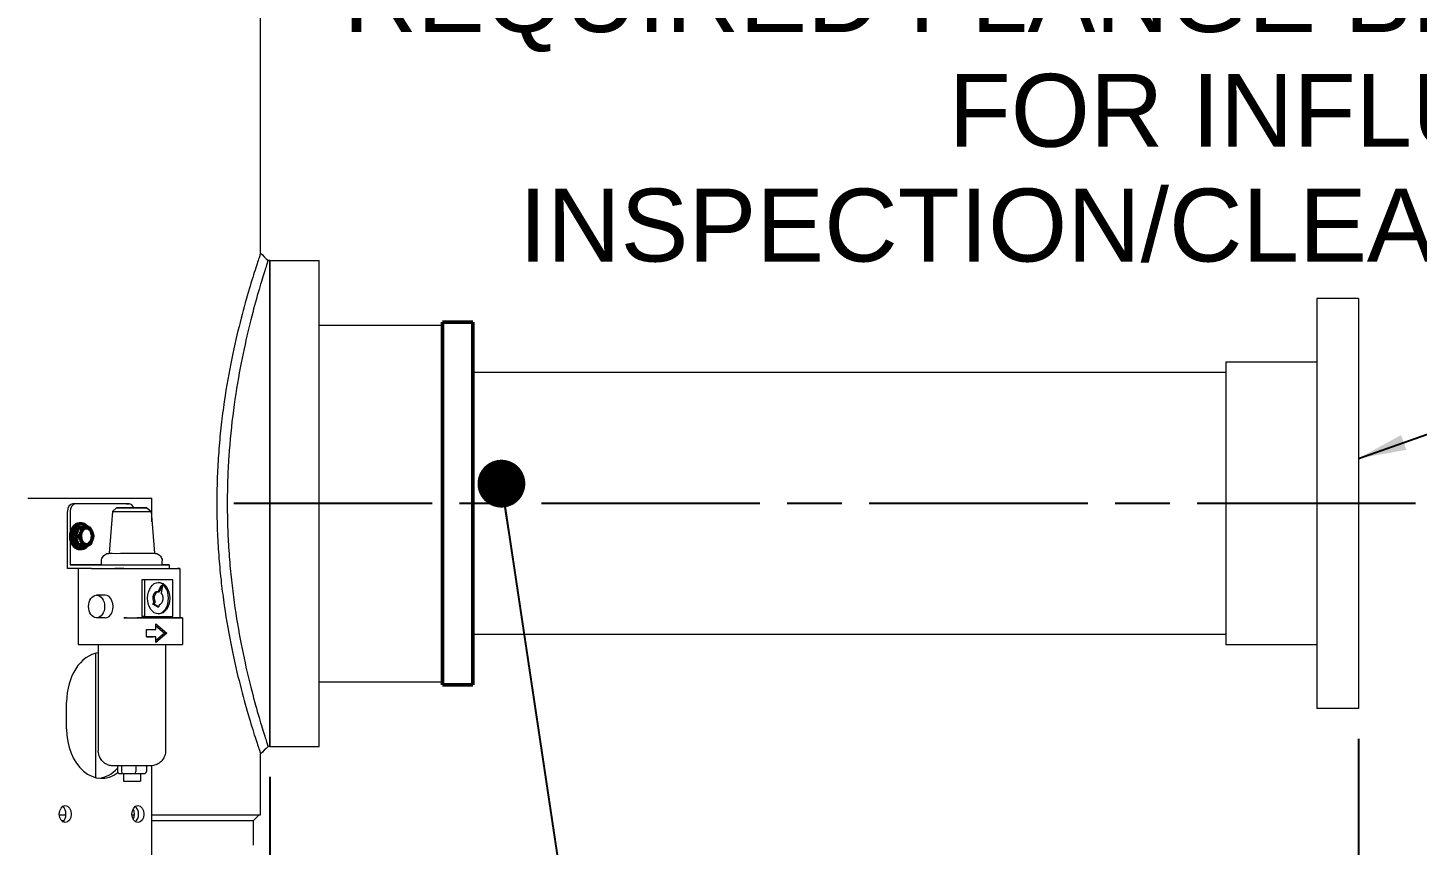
# Model space of a CAD drawing. Header units: inches. Extents: x 20 to 536, y 8 to 344.
# Drawn here: x 123.68 to 169.45, y 67.95 to 94.86 of the extents above; entities that cross this region are included whole.
import ezdxf

# ---------------------------------------------------------------- set-up
doc = ezdxf.new("R2010")
doc.units = ezdxf.units.IN
doc.header["$LTSCALE"] = 16
doc.header["$MEASUREMENT"] = 0
doc.linetypes.add('CHAIN', pattern=[0.7087, 0.4724, -0.0591, 0.1181, -0.0591])
for name, color, linetype, lineweight in [('Centerline (ANSI)', 7, 'Continuous', 25), ('Dimension (ANSI)', 7, 'Continuous', 25), ('Symbol (ANSI)', 7, 'Continuous', 25), ('Visible (ANSI)', 7, 'Continuous', 50)]:
    doc.layers.add(name, color=color, linetype=linetype, lineweight=lineweight)
doc.styles.add('MEMCOR Medium', font='arial.ttf')
doc.dimstyles.new('Default (ANSI)', dxfattribs={"dimscale": 16, "dimtxt": 0.15, "dimasz": 0.098425, "dimexe": 0.125, "dimexo": 0.0625, "dimgap": 0.031496, "dimtad": 0, "dimtih": 1, "dimtoh": 1, "dimdec": 4, "dimrnd": 1e-08, "dimzin": 3, "dimdsep": 46, "dimlunit": 5, "dimtxsty": 'MEMCOR Medium', "dimcen": 0.09, "dimdle": 0.393701, "dimclrd": 256, "dimclre": 256, "dimclrt": 256, "dimadec": 0, "dimazin": 1, "dimtfac": 0.8, "dimtofl": 0, "dimtmove": 0, "dimatfit": 3, "dimfxl": 1, "dimfrac": 1, "dimtolj": 1, "dimtzin": 4, "dimlwd": -1, "dimlwe": -1, "dimarcsym": 0})
doc.dimstyles.new('Default (ANSI)$7', dxfattribs={"dimscale": 16, "dimtxt": 0.15, "dimasz": 0.098425, "dimexe": 0.125, "dimexo": 0.0625, "dimgap": 0.031496, "dimtad": 0, "dimtih": 1, "dimtoh": 1, "dimdec": 4, "dimrnd": 1e-08, "dimzin": 3, "dimdsep": 46, "dimlunit": 5, "dimtxsty": 'MEMCOR Medium', "dimcen": 0.09, "dimdle": 0.393701, "dimclrd": 256, "dimclre": 256, "dimclrt": 256, "dimadec": 0, "dimazin": 1, "dimtfac": 0.8, "dimtofl": 0, "dimtmove": 0, "dimatfit": 3, "dimfxl": 1, "dimfrac": 1, "dimtolj": 1, "dimtzin": 4, "dimlwd": -1, "dimlwe": -1, "dimarcsym": 0})

# ---------------------------------------------------------------- blocks, each defined once
blk = doc.blocks.new('*D24')
at = {"layer": 'Defpoints', "color": 0, "transparency": 16777216}
for p in [(169.399, 79.201), (179.938, 79.201), (129.749, 44.219)]:
    blk.add_point(p, dxfattribs=at)
at = {"layer": 'Dimension (ANSI)', "transparency": 16777216}
for p, q in [((170.399, 79.201), (181.938, 79.201)), ((179.938, 77.626), (179.938, 65.482)), ((179.938, 45.794), (179.938, 57.938)), ((130.749, 44.219), (181.938, 44.219))]:
    blk.add_line(p, q, dxfattribs=at)
for points in [[(179.675, 77.626), (180.2, 77.626), (179.938, 79.201)], [(179.675, 45.794), (180.2, 45.794), (179.938, 44.219)]]:
    blk.add_solid(points, dxfattribs=at)
at = {"layer": 'Dimension (ANSI)', "transparency": 16777216, "char_height": 2.4, "attachment_point": 5, "style": 'MEMCOR Medium'}
for s, insert in [('\\A1; 35 in', (179.938, 63.44)), ('\\A1;[888.5 mm]', (179.938, 59.668))]:
    blk.add_mtext(s, dxfattribs=dict(at, insert=insert))
blk = doc.blocks.new('*D31')
at = {"layer": 'Defpoints', "color": 0, "transparency": 16777216}
for p in [(167.523, 72.451), (131.647, 71.201), (167.523, 62.308)]:
    blk.add_point(p, dxfattribs=at)
at = {"layer": 'Dimension (ANSI)', "transparency": 16777216}
for p, q in [((167.523, 71.451), (167.523, 60.308)), ((131.647, 70.201), (131.647, 60.308)), ((133.222, 62.308), (140.997, 62.308)), ((165.948, 62.308), (158.33, 62.308))]:
    blk.add_line(p, q, dxfattribs=at)
for points in [[(133.222, 62.571), (133.222, 62.046), (131.647, 62.308)], [(165.948, 62.571), (165.948, 62.046), (167.523, 62.308)]]:
    blk.add_solid(points, dxfattribs=at)
at = {"layer": 'Dimension (ANSI)', "transparency": 16777216, "char_height": 2.4, "attachment_point": 5, "style": 'MEMCOR Medium'}
for s, insert in [('\\A1; 35{\\H0.8x;\\S7#8;} in', (149.664, 64.761)), ('\\A1;[911.3 mm]', (149.664, 60.266))]:
    blk.add_mtext(s, dxfattribs=dict(at, insert=insert))

msp = doc.modelspace()

# ---------------------------------------------------------------- linework, layer by layer
at = {"layer": 'Centerline (ANSI)', "linetype": 'CHAIN', "ltscale": 0.952448}
msp.add_line((169.39882, 79.20079), (130.46082, 79.20079), dxfattribs=at)
at = {"layer": 'Visible (ANSI)', "linetype": 'Continuous', "lineweight": 18}
for p, q in [((131.34677, 87.44461), (131.34677, 101.72808)), ((131.64707, 87.20079), (131.59081, 87.20079)), ((131.64707, 87.20079), (131.64707, 71.20079)), ((131.64707, 71.20079), (131.64707, 87.20079)), ((131.64707, 87.20079), (133.27207, 87.20079)), ((133.27207, 71.20079), (133.27207, 87.20079)), ((166.14807, 85.95079), (166.14807, 72.45079)), ((167.52307, 85.95079), (166.14807, 85.95079)), ((167.52307, 85.95079), (167.52307, 72.45079)), ((133.27207, 85.07579), (137.33457, 85.07579)), ((163.14807, 83.85704), (163.14807, 74.54454)), ((166.14807, 83.85704), (163.14807, 83.85704)), ((163.14807, 83.51329), (138.33457, 83.51329)), ((123.67629, 79.37279), (124.65209, 79.37279)), ((124.65209, 79.37279), (127.56537, 79.37279)), ((127.56537, 79.37279), (127.76747, 79.37279)), ((127.76747, 78.59703), (127.76747, 79.37279)), ((124.98311, 77.06003), (124.98233, 78.93503)), ((125.07072, 78.93503), (125.07144, 77.18503)), ((126.92677, 79.18665), (125.159, 79.18518)), ((127.01516, 79.18665), (125.24739, 79.18518)), ((126.46827, 78.93608), (126.35422, 77.56061)), ((126.6036, 79.06071), (126.46827, 78.93608)), ((126.92687, 79.18665), (127.01526, 79.18665)), ((127.6036, 79.06113), (127.73903, 78.93661)), ((127.73903, 78.93661), (127.85422, 77.56123)), ((125.7786, 77.06003), (124.98311, 77.06003)), ((126.10438, 77.18589), (125.07144, 77.18503)), ((125.07144, 77.18503), (125.77855, 77.18503)), ((125.33666, 77.06003), (125.3377, 74.56018)), ((126.10438, 77.1855), (126.10432, 77.3105)), ((126.83926, 77.06018), (126.54168, 77.06018)), ((127.19282, 77.06033), (127.89992, 77.06092)), ((127.89992, 77.06092), (128.60703, 77.06151)), ((128.10438, 77.18633), (128.10432, 77.31133)), ((128.33921, 77.18654), (128.33926, 77.06154)), ((128.33926, 77.06165), (128.60703, 77.06165)), ((128.68025, 77.06161), (128.68093, 75.44142)), ((128.36433, 76.68511), (127.43583, 76.68434)), ((127.43583, 76.68434), (127.43633, 75.48254)), ((127.52422, 76.68434), (127.43583, 76.68434)), ((128.45272, 76.68511), (127.52422, 76.68434)), ((127.52422, 76.68434), (127.52472, 75.48254)), ((127.97526, 76.29655), (128.0675, 76.50441)), ((128.01768, 76.29257), (128.1117, 76.50441)), ((128.0675, 76.50441), (128.1117, 76.50441)), ((128.1117, 76.50441), (128.07246, 76.26053)), ((128.45272, 76.68511), (128.36433, 76.68511)), ((128.45322, 75.48331), (128.45272, 76.68511)), ((126.22075, 76.18518), (125.94286, 76.18495)), ((127.94452, 76.29655), (127.98872, 76.29655)), ((127.79485, 75.89006), (127.8242, 75.95618)), ((127.79485, 75.89006), (127.83905, 75.89006)), ((127.95371, 75.79716), (127.79485, 75.89006)), ((127.8242, 75.95618), (127.86839, 75.95618)), ((127.83905, 75.89006), (127.86839, 75.95618)), ((127.9979, 75.79716), (127.83905, 75.89006)), ((127.95371, 75.79716), (127.9979, 75.79716)), ((128.01015, 75.87327), (127.9979, 75.79716)), ((126.22138, 75.43518), (125.94348, 75.43495)), ((126.92833, 75.43999), (126.83994, 75.43999)), ((127.19349, 75.44014), (128.6077, 75.44131)), ((128.69609, 75.44131), (127.28188, 75.44014)), ((127.52472, 75.48254), (127.43633, 75.48254)), ((127.52472, 75.48254), (128.45322, 75.48331)), ((127.90013, 75.05543), (127.90005, 75.24324)), ((127.90005, 75.24324), (128.2591, 74.93614)), ((128.17071, 74.93614), (127.90008, 75.16761)), ((128.68093, 75.44146), (128.69609, 75.44146)), ((128.76932, 75.44142), (128.76968, 74.56161)), ((127.58428, 75.05517), (127.90013, 75.05543)), ((127.58438, 74.816), (127.58428, 75.05517)), ((127.90023, 74.81626), (127.58438, 74.816)), ((127.58438, 74.81607), (127.81184, 74.81626)), ((127.90023, 74.81626), (127.81184, 74.81626)), ((127.90031, 74.62845), (127.90023, 74.81626)), ((127.90028, 74.70422), (128.17071, 74.93614)), ((128.2591, 74.93614), (127.90031, 74.62845)), ((128.2591, 74.93614), (128.17071, 74.93614)), ((163.14807, 74.88829), (138.33457, 74.88829)), ((125.3377, 74.56018), (126.92869, 74.56018)), ((125.9206, 70.17465), (125.9206, 74.27093)), ((125.99769, 74.56018), (125.99915, 71.06046)), ((127.28224, 74.56033), (128.69646, 74.56151)), ((128.21324, 74.5611), (128.2147, 71.06138)), ((166.14807, 74.54454), (163.14807, 74.54454)), ((133.27207, 73.32579), (137.33457, 73.32579)), ((124.95615, 71.78279), (124.95615, 72.66279)), ((167.52307, 72.45079), (166.14807, 72.45079)), ((131.34677, 68.95079), (131.34677, 70.95698)), ((131.64707, 71.20079), (131.59081, 71.20079)), ((131.64707, 71.20079), (133.27207, 71.20079)), ((126.63197, 70.56056), (126.63205, 70.37327)), ((126.75929, 70.56057), (126.75937, 70.37313)), ((127.23445, 70.56072), (127.23453, 70.37327)), ((127.58229, 70.56096), (127.58237, 70.37356)), ((127.76747, 65.86879), (127.76747, 70.56396)), ((126.70167, 70.31079), (126.81034, 70.31067)), ((126.8104, 70.31067), (127.21588, 70.31079)), ((126.82599, 70.31068), (126.82609, 70.0608)), ((127.21589, 70.31079), (127.51273, 70.31104)), ((127.38849, 70.31094), (127.38859, 70.06104)), ((124.71493, 68.95079), (124.93291, 68.95079)), ((124.85619, 68.75079), (124.79165, 68.75079)), ((127.10778, 68.95079), (127.18999, 68.95079)), ((127.76747, 68.95079), (131.34677, 68.95079)), ((131.09707, 68.75079), (127.76747, 68.75079)), ((131.09707, 68.75079), (131.29707, 68.95079)), ((131.09707, 68.75079), (131.09707, 67.95079))]:
    msp.add_line(p, q, dxfattribs=at)
at = {"layer": 'Visible (ANSI)'}
for p, q in [((137.33457, 73.23279), (137.33457, 85.16879)), ((137.33457, 85.16879), (138.33457, 85.16879)), ((138.33457, 73.23279), (138.33457, 85.16879)), ((125.27915, 78.25451), (125.33292, 78.39782)), ((125.33292, 78.39782), (125.44757, 78.40361)), ((125.33292, 78.39782), (125.46932, 78.39782)), ((125.43698, 78.52879), (125.38041, 78.52879)), ((125.45111, 78.40379), (125.43698, 78.40379)), ((125.44757, 78.40361), (125.56221, 78.40941)), ((125.56221, 78.40941), (125.69861, 78.40941)), ((125.22537, 78.1112), (125.27915, 78.25451)), ((125.28624, 77.97369), (125.22537, 78.1112)), ((125.22537, 78.1112), (125.36178, 78.1112)), ((125.34711, 77.83618), (125.28624, 77.97369)), ((125.34711, 77.83618), (125.48352, 77.83618)), ((125.43698, 77.71679), (125.38041, 77.71679)), ((137.33457, 73.23279), (138.33457, 73.23279))]:
    msp.add_line(p, q, dxfattribs=at)
at = {"layer": 'Visible (ANSI)', "linetype": 'Continuous', "lineweight": 18}
for centre, major_axis, ratio, start_param, end_param in [((125.1591, 78.93518), (0, 0.25), 0.70710678, 0.00058824, 1.57138456), ((125.24749, 78.93518), (0, 0.25), 0.70710678, 0.00058824, 1.57138456), ((127.10365, 78.93635), (-0.63538, -0.00026), 0.00041595, 6.28273326, 9.42481263), ((127.01526, 78.93665), (0, 0.25), 0.70710678, 5.23367027, 6.28377354), ((127.10422, 77.56092), (0.75, 0.00031), 0.00041595, 3.14155799, 6.28321997), ((126.83921, 77.18592), (1.5, 0.00062), 0.00041595, 3.92699073, 6.85032071), ((126.83926, 77.06092), (1.5, 0.00062), 0.00041595, 3.92699013, 4.51267595), ((127.10438, 77.18592), (1, 0.00042), 0.00041595, 3.141596, 6.28318865), ((126.83926, 77.06092), (1.5, 0.00062), 0.00041595, 4.51267627, 5.49778706), ((127.01604, 77.06033), (-0.25, -0.0001), 0.00041595, 0.78539868, 2.356195), ((126.83926, 77.06092), (1.5, 0.00062), 0.00041595, 5.49778706, 6.28318531), ((128.43025, 77.06151), (0.25, 0.0001), 0.00041595, 5.49778706, 7.06858338), ((127.94452, 76.08382), (0, -0.52038), 0.70710678, 0.06008809, 3.08150456), ((126.22106, 75.81018), (-0.00031, 0.375), 0.70710666, 3.14159265, 6.28318531), ((127.94452, 76.08382), (0, 0.21272), 0.70710678, 0, 2.21438631), ((127.98872, 76.08382), (0, 0.21272), 0.70710678, 6.08941196, 8.49757161), ((127.98872, 76.08382), (0, -0.21272), 0.70710678, 0.14298465, 2.55114431), ((127.01671, 75.44014), (-0.25, -0.0001), 0.00041595, 0.78539868, 2.356195), ((127.1051, 75.44014), (-0.25, -0.0001), 0.00041595, 0.78539867, 2.356195), ((128.43093, 75.44131), (0.25, 0.0001), 0.00041595, 5.49778965, 6.28318877), ((128.51932, 75.44131), (0.25, 0.0001), 0.00041595, 5.49778706, 7.06858338), ((126.10873, 72.66279), (0, 1.63), 0.70710678, 0.0963921, 1.57079633), ((127.10547, 74.56033), (0.25, 0.0001), 0.00041595, 3.92699013, 5.49778646), ((128.51968, 74.56151), (0.25, 0.0001), 0.00041595, 5.49778706, 6.28318531), ((126.10873, 71.78279), (0, -1.63), 0.70710678, 4.71238898, 6.7657145), ((125.93196, 71.78279), (0, -1.63), 0.70710678, 0.07676248, 0.65274559), ((126.70176, 70.37329), (0.06971, -0.00001), 0.89657536, 3.14210208, 4.71129132), ((126.8104, 70.37317), (-0.00003, -0.0625), 0.81649644, 4.71340783, 6.28377354), ((127.10734, 70.06092), (-0.28125, -0.00012), 0.00041595, 0.00000354, 3.14159619), ((127.21585, 70.37329), (0.00004, -0.0625), 0.29885835, 6.2831065, 7.85347221), ((127.51266, 70.37354), (-0.06971, 0.00001), 0.89657536, 1.57189399, 3.14210208), ((124.73553, 68.97279), (0, 0.28), 0.70710678, 3.60436277, 5.82041519), ((126.99262, 68.97279), (0, -0.28), 0.70710678, 0.90964484, 2.23194781), ((127.12838, 68.97279), (0, 0.28), 0.70710678, 3.60436277, 5.82041519)]:
    msp.add_ellipse(centre, major_axis=major_axis, ratio=ratio, start_param=start_param, end_param=end_param, dxfattribs=at)
for centre, major_axis, ratio in [((127.1036, 79.06092), (-0.5, -0.00021), 0.00041595), ((127.98872, 76.08382), (0, 0.52038), 0.70710678), ((125.94317, 75.80995), (-0.00031, 0.375), 0.70710666), ((124.91231, 68.97279), (0, -0.28), 0.70710678), ((127.30516, 68.97279), (0, -0.28), 0.70710678)]:
    msp.add_ellipse(centre, major_axis=major_axis, ratio=ratio, dxfattribs=at)
at = {"layer": 'Visible (ANSI)'}
for centre, major_axis, start_param, end_param in [((125.38041, 78.12279), (0, 0.406), 0, 3.14159265), ((125.43698, 78.12279), (0, 0.406), 5.49614997, 10.23706746), ((125.43698, 78.12279), (0, 0.281), 0.6837903, 1.48204992), ((125.43698, 78.12279), (0, 0.281), 0, 0.11546806), ((125.60881, 78.12279), (0, 0.281), 0.03572256, 1.08292011), ((125.60881, 78.12279), (0, 0.281), 5.27171031, 6.31890787), ((125.43698, 78.12279), (0, 0.281), 1.73924649, 2.52098883), ((125.60881, 78.12279), (0, -0.281), 4.22451276, 5.27171031), ((125.60881, 78.12279), (0, -0.281), 5.27171031, 6.31890787), ((125.60881, 78.12279), (0, -0.281), 0.03572256, 1.08292011), ((125.60881, 78.12279), (0, 0.281), 4.22451276, 5.27171031)]:
    msp.add_ellipse(centre, major_axis=major_axis, ratio=0.70710678, start_param=start_param, end_param=end_param, dxfattribs=at)
at = {"layer": 'Visible (ANSI)', "linetype": 'Continuous', "lineweight": 18}
for points, knots in [([(131.34677, 87.44461), (131.34677, 87.44461), (131.34253, 87.43216), (131.32509, 87.38064), (131.31189, 87.34157), (131.25907, 87.18355), (131.20597, 87.0233), (131.07238, 86.60133), (130.99188, 86.33927), (130.81848, 85.73542), (130.72575, 85.3936), (130.54564, 84.66632), (130.45179, 84.25532), (130.27438, 83.35925), (130.19099, 82.87418), (130.08639, 82.11357), (130.05488, 81.85437), (130.0001, 81.32906), (129.97685, 81.06296), (129.93957, 80.52871), (129.92555, 80.26052), (129.90701, 79.72712), (129.9025, 79.4619), (129.9025, 79.20079)], [95.47936914, 95.47936914, 95.47936914, 95.47936914, 97.46802122, 97.46802122, 99.4566733, 99.4566733, 103.43397747, 103.43397747, 107.41128164, 107.41128164, 111.3885858, 111.3885858, 115.36789573, 115.36789573, 119.34720566, 119.34720566, 121.33686062, 121.33686062, 123.32651559, 123.32651559, 125.31617055, 125.31617055, 127.30582551, 127.30582551, 127.30582551, 127.30582551]), ([(131.59081, 87.20079), (131.59081, 87.20079), (131.58687, 87.18873), (131.57062, 87.13879), (131.55832, 87.1009), (131.50913, 86.94768), (131.45966, 86.79226), (131.33522, 86.38287), (131.26023, 86.12857), (131.09876, 85.54248), (131.01242, 85.21063), (130.84481, 84.50451), (130.75752, 84.10548), (130.59261, 83.23557), (130.51516, 82.7647), (130.3857, 81.78043), (130.33372, 81.26619), (130.28188, 80.48872), (130.26889, 80.22857), (130.25171, 79.7112), (130.24752, 79.45399), (130.24752, 79.20079)], [-30.86337316, -30.86337316, -30.86337316, -30.86337316, -28.93482291, -28.93482291, -27.00627266, -27.00627266, -23.14917216, -23.14917216, -19.29207167, -19.29207167, -15.43497117, -15.43497117, -11.57622838, -11.57622838, -7.71748558, -7.71748558, -3.85874279, -3.85874279, -1.9293714, -1.9293714, 0, 0, 0, 0]), ([(129.9025, 79.20079), (129.9025, 78.93968), (129.90701, 78.67447), (129.92555, 78.14106), (129.93957, 77.87287), (129.97685, 77.33862), (130.0001, 77.07252), (130.029, 76.79535), (130.03053, 76.78084), (130.03207, 76.76634)], [127.30582551, 127.30582551, 127.30582551, 127.30582551, 129.29548048, 129.29548048, 131.28513544, 131.28513544, 133.27479041, 133.27479041, 133.38479482, 133.38479482, 133.38479482, 133.38479482]), ([(130.24752, 79.20079), (130.24752, 78.94759), (130.25171, 78.69038), (130.26889, 78.17302), (130.28188, 77.91286), (130.31672, 77.39039), (130.33877, 77.12812), (130.36464, 76.86922)], [0, 0, 0, 0, 1.9293714, 1.9293714, 3.85874279, 3.85874279, 5.81910993, 5.81910993, 5.81910993, 5.81910993]), ([(126.10432, 77.3105), (126.10431, 77.33753), (126.1088, 77.3649), (126.12592, 77.41565), (126.13861, 77.43972), (126.17053, 77.48214), (126.19016, 77.50102), (126.23382, 77.53125), (126.25839, 77.54299), (126.29647, 77.55417), (126.30941, 77.55689), (126.32814, 77.5593), (126.33404, 77.55984), (126.34092, 77.56025), (126.34232, 77.56032), (126.34437, 77.56041), (126.34511, 77.56044), (126.34673, 77.56049), (126.34752, 77.56052), (126.34886, 77.56055), (126.34939, 77.56056), (126.35059, 77.56058), (126.35109, 77.56059), (126.35258, 77.56061), (126.3532, 77.56061), (126.35398, 77.56062), (126.35411, 77.56062), (126.35422, 77.56062)], [0, 0, 0, 0, 0.20592556, 0.20592556, 0.40813112, 0.40813112, 0.6104701, 0.6104701, 0.81280181, 0.81280181, 0.91286225, 0.91286225, 0.95707239, 0.95707239, 0.96865973, 0.96865973, 0.97595733, 0.97595733, 0.9866807, 0.9866807, 0.99854392, 0.99854392, 1.01923707, 1.01923707, 1.07109086, 1.07109086, 1.08032733, 1.08032733, 1.08032733, 1.08032733]), ([(127.85416, 77.56125), (127.85473, 77.56124), (127.85534, 77.56124), (127.85672, 77.56122), (127.85736, 77.56122), (127.85994, 77.56117), (127.86075, 77.56115), (127.8624, 77.5611), (127.86306, 77.56108), (127.86486, 77.56101), (127.86607, 77.56096), (127.86881, 77.56081), (127.87036, 77.56072), (127.87469, 77.56041), (127.87752, 77.56017), (127.88701, 77.55917), (127.8937, 77.5582), (127.91777, 77.5537), (127.93497, 77.54853), (127.97557, 77.53144), (127.99846, 77.51718), (128.03835, 77.48251), (128.0558, 77.4616), (128.08289, 77.41592), (128.09288, 77.39059), (128.10237, 77.34718), (128.10432, 77.32921), (128.10432, 77.31133)], [6.79627219, 6.79627219, 6.79627219, 6.79627219, 6.8409905, 6.8409905, 6.8837644, 6.8837644, 6.89724016, 6.89724016, 6.9044668, 6.9044668, 6.91505969, 6.91505969, 6.92736096, 6.92736096, 6.94912319, 6.94912319, 7.00053105, 7.00053105, 7.13580975, 7.13580975, 7.33623468, 7.33623468, 7.53858869, 7.53858869, 7.74092123, 7.74092123, 7.87713136, 7.87713136, 7.87713136, 7.87713136]), ([(130.03207, 76.76634), (130.05837, 76.51857), (130.08832, 76.27399), (130.19099, 75.52741), (130.27438, 75.04233), (130.45179, 74.14626), (130.54564, 73.73526), (130.72575, 73.00799), (130.81848, 72.66616), (130.99188, 72.06232), (131.07238, 71.80026), (131.20597, 71.37828), (131.25907, 71.21803), (131.31189, 71.06002), (131.32509, 71.02094), (131.34253, 70.96942), (131.34677, 70.95698), (131.34677, 70.95698)], [6.0789693, 6.0789693, 6.0789693, 6.0789693, 7.95861986, 7.95861986, 11.93792978, 11.93792978, 15.91723971, 15.91723971, 19.89454388, 19.89454388, 23.87184804, 23.87184804, 27.84915221, 27.84915221, 29.8378043, 29.8378043, 31.82645638, 31.82645638, 31.82645638, 31.82645638]), ([(130.36464, 76.86922), (130.38982, 76.6186), (130.41858, 76.37113), (130.51516, 75.63688), (130.59261, 75.16601), (130.75752, 74.29611), (130.84481, 73.89707), (131.01242, 73.19095), (131.09876, 72.85911), (131.26023, 72.27301), (131.33522, 72.01871), (131.45966, 71.60932), (131.50913, 71.4539), (131.55832, 71.30068), (131.57062, 71.2628), (131.58687, 71.21285), (131.59081, 71.20079), (131.59081, 71.20079)], [-117.63438271, -117.63438271, -117.63438271, -117.63438271, -115.73600705, -115.73600705, -111.87726426, -111.87726426, -108.01852147, -108.01852147, -104.16142097, -104.16142097, -100.30432047, -100.30432047, -96.44721998, -96.44721998, -94.51866973, -94.51866973, -92.59011948, -92.59011948, -92.59011948, -92.59011948]), ([(128.2147, 71.06138), (128.21472, 71.00733), (128.20575, 70.95258), (128.17151, 70.85108), (128.14613, 70.80294), (128.08229, 70.71809), (128.04302, 70.68035), (127.9557, 70.61988), (127.90656, 70.5964), (127.83038, 70.57403), (127.80449, 70.5686), (127.76559, 70.5636), (127.75254, 70.56244), (127.73776, 70.5617), (127.73566, 70.56161), (127.73137, 70.56144), (127.72915, 70.56137), (127.72623, 70.5613), (127.72528, 70.56128), (127.72281, 70.56123), (127.72167, 70.56122), (127.71993, 70.56119), (127.7193, 70.56119), (127.71736, 70.56117), (127.71649, 70.56116), (127.71283, 70.56114), (127.71, 70.56113), (127.69412, 70.56109), (127.673, 70.56106), (127.61179, 70.56098), (127.56989, 70.56094), (127.47354, 70.56087), (127.41832, 70.56083), (127.30064, 70.56076), (127.23672, 70.56072), (127.10823, 70.56066), (127.04207, 70.56064), (126.91577, 70.5606), (126.85407, 70.56058), (126.74274, 70.56056), (126.69174, 70.56056), (126.60663, 70.56056), (126.5715, 70.56057), (126.52109, 70.5606), (126.50716, 70.56061), (126.4972, 70.56066), (126.4964, 70.56065), (126.49201, 70.56071), (126.49096, 70.56073), (126.48875, 70.56077), (126.48778, 70.56079), (126.48456, 70.56087), (126.48199, 70.56095), (126.47685, 70.56116), (126.47422, 70.56128), (126.46575, 70.56175), (126.45984, 70.56218), (126.43698, 70.56425), (126.42001, 70.56667), (126.35911, 70.57857), (126.31576, 70.59334), (126.2279, 70.63727), (126.18357, 70.6692), (126.1083, 70.74434), (126.07639, 70.78846), (126.02864, 70.88333), (126.01222, 70.93526), (126.00095, 71.01183), (125.99916, 71.03617), (125.99915, 71.06046)], [0, 0, 0, 0, 0.41185032, 0.41185032, 0.81626084, 0.81626084, 1.22093842, 1.22093842, 1.62560576, 1.62560576, 1.82593871, 1.82593871, 1.92456197, 1.92456197, 1.94097132, 1.94097132, 1.95932202, 1.95932202, 1.96955697, 1.96955697, 1.99023167, 1.99023167, 2.01060431, 2.01060431, 2.06310902, 2.06310902, 2.22046762, 2.22046762, 2.69768576, 2.69768576, 3.20633818, 3.20633818, 3.69937864, 3.69937864, 4.19186959, 4.19186959, 4.68414157, 4.68414157, 5.17637748, 5.17637748, 5.6686949, 5.6686949, 6.16134572, 6.16134572, 6.65527154, 6.65527154, 6.72890475, 6.72890475, 6.74575966, 6.74575966, 6.75599342, 6.75599342, 6.77671921, 6.77671921, 6.7971086, 6.7971086, 6.84221234, 6.84221234, 6.97237571, 6.97237571, 7.31508669, 7.31508669, 7.72090703, 7.72090703, 8.12552807, 8.12552807, 8.53019802, 8.53019802, 8.71524442, 8.71524442, 8.71524442, 8.71524442])]:
    msp.add_open_spline(points, degree=3, knots=knots, dxfattribs=at)
for points in [[(131.34677, 87.44461), (131.42811, 87.36333), (131.50948, 87.28207), (131.59081, 87.20079)], [(131.59081, 71.20079), (131.50948, 71.11951), (131.42811, 71.03826), (131.34677, 70.95698)]]:
    msp.add_open_spline(points, degree=3, dxfattribs=at)
at = {"layer": 'Visible (ANSI)'}
for points in [[(125.4333, 78.25451), (125.45825, 78.32102), (125.46932, 78.39782)], [(125.46932, 78.39782), (125.54851, 78.40092), (125.60172, 78.40361)], [(125.60172, 78.40361), (125.65492, 78.4063), (125.69861, 78.40941)], [(125.69861, 78.40941), (125.74898, 78.33571), (125.77723, 78.27189)], [(125.36178, 78.1112), (125.40834, 78.188), (125.4333, 78.25451)], [(125.44039, 77.97369), (125.41214, 78.03751), (125.36178, 78.1112)], [(125.48352, 77.83618), (125.46864, 77.90987), (125.44039, 77.97369)], [(125.61591, 77.84197), (125.5627, 77.83928), (125.48352, 77.83618)], [(125.71281, 77.84777), (125.66911, 77.84466), (125.61591, 77.84197)], [(125.78433, 77.99107), (125.75937, 77.92456), (125.71281, 77.84777)], [(125.77723, 78.27189), (125.80548, 78.20807), (125.82035, 78.13438)], [(125.82035, 78.13438), (125.80928, 78.05758), (125.78433, 77.99107)]]:
    msp.add_rational_spline(points, [1, 1.0379548493, 1], degree=2, dxfattribs=at)

# ---------------------------------------------------------------- texts
at = {"layer": 'Symbol (ANSI)', "color": 179, "true_color": 0x262659, "insert": (178.41279, 97.12446), "char_height": 2.4000001, "width": 44.3524428, "attachment_point": 3, "line_spacing_factor": 0.944221, "style": 'MEMCOR Medium'}
msp.add_mtext('\\fArial|b0|i0;REQUIRED FLANGE BREAK\\P\\fArial|b0|i0;FOR INFLUENT\\P\\fArial|b0|i0;INSPECTION/CLEANING', dxfattribs=at)

# ---------------------------------------------------------------- dimensions: what is measured, and where the dimension line sits
at = {"layer": 'Dimension (ANSI)'}
for base, p1, p2, angle, text, override, picture, middle in [((179.93787, 79.20079), (129.74913, 44.21879), (169.39882, 79.20079), 90, ' <> in\\X[888.5 mm]', {"dimgap": 0.031496, "dimdec": 4, "dimpost": '', "dimtol": 0, "dimlim": 0, "dimtp": 0, "dimtm": 0, "dimtdec": 2, "dimatfit": 1}, '*D24', (179.93787, 61.70979)), ((167.52307, 62.30832), (131.64707, 71.20079), (167.52307, 72.45079), 180, ' <> in\\X[911.3 mm]', {"dimgap": 0.031496, "dimtih": 0, "dimtoh": 0, "dimdec": 3, "dimpost": '', "dimtol": 0, "dimlim": 0, "dimtp": 0, "dimtm": 0, "dimtdec": 2, "dimatfit": 1}, '*D31', (149.66357, 62.30832))]:
    dim = msp.add_linear_dim(base=base, p1=p1, p2=p2, angle=angle, text=text, dimstyle='Default (ANSI)', override=override, dxfattribs=at)
    dim.commit()
    dim.dimension.update_dxf_attribs({"geometry": picture, "text_midpoint": middle, "dimtype": 160})

# ---------------------------------------------------------------- leaders
at = {"layer": 'Symbol (ANSI)', "annotation_type": 0, "has_hookline": 1}
for points, override, hookline_direction, text_width in [([(167.52307, 80.68788), (181.89456, 85.75435), (180.49153, 95.92446), (178.91673, 95.92446)], {"dimtad": 0}, 1, 44.07094), ([(139.28014, 79.85401), (145.54169, 38.16868), (147.11649, 38.16868)], {"dimasz": 0.098425, "dimtad": 0, "dimldrblk": 'Dot'}, 0, 56.36399)]:
    msp.add_leader(points, dimstyle='Default (ANSI)$7', override=override, dxfattribs=dict(at, hookline_direction=hookline_direction, text_width=text_width))

doc.saveas('drawing.dxf')
